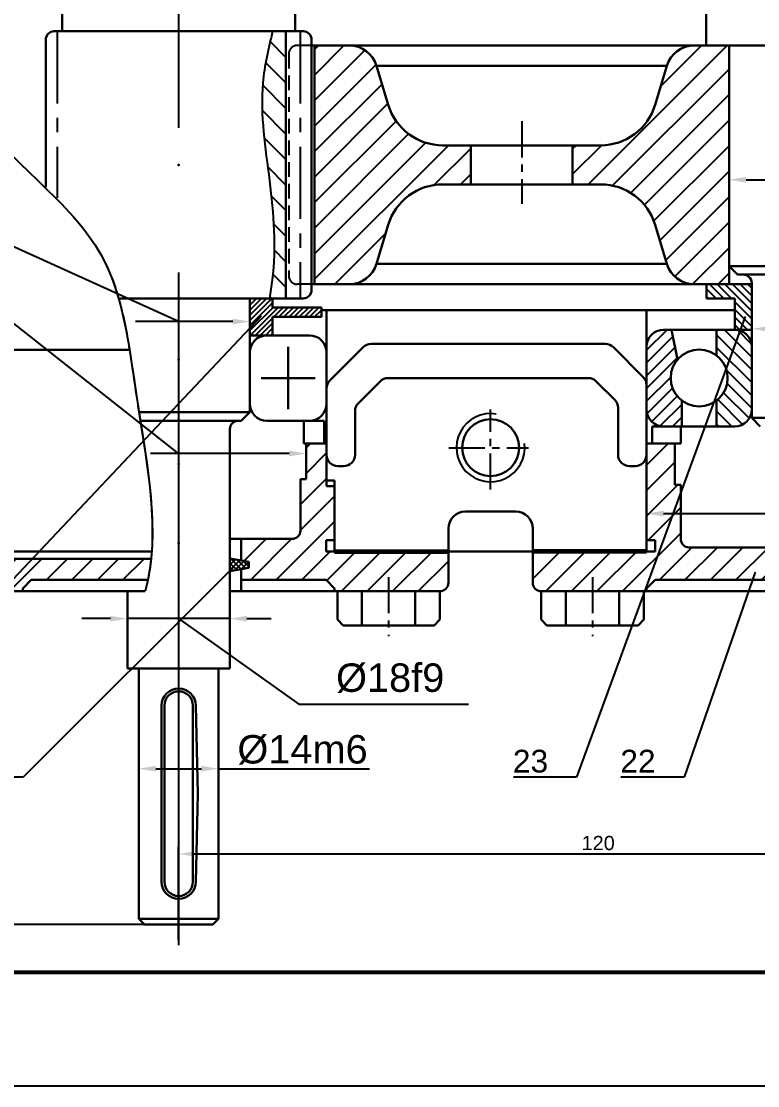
# Model space of a CAD drawing. Header units: millimetres. Extents: x 3025 to 5024, y 1381 to 2247.
# Drawn here: x 3979.2 to 4108.7, y 1406 to 1593.2 of the extents above; entities that cross this region are included whole.
import ezdxf
from ezdxf import colors
from ezdxf.entities.mleader import LeaderData, LeaderLine
from ezdxf.math import Vec2, Vec3

# ---------------------------------------------------------------- set-up
doc = ezdxf.new("R2010")
doc.units = ezdxf.units.MM
for name, pattern in [('CENTER', [10.16, 6.35, -1.27, 1.27, -1.27]), ('CENTERX2', [20.32, 12.7, -2.54, 2.54, -2.54]), ('HIDDEN', [1.905, 1.27, -0.635])]:
    doc.linetypes.add(name, pattern=pattern)
doc.layers.get('0').update_dxf_attribs({"lineweight": 30})
for name, color, linetype in [('中心线', 1, 'CENTER'), ('细线', 7, 'Continuous'), ('虚线', 7, 'HIDDEN')]:
    doc.layers.add(name, color=color, linetype=linetype)
doc.layers.add('特粗线', color=7, linetype='Continuous', lineweight=60)
doc.layers.add('粗线', color=7, linetype='Continuous', lineweight=53)
doc.styles.get("Standard").update_dxf_attribs({"font": 'arial.ttf'})
doc.dimstyles.new('ISO-25', dxfattribs={"dimtxt": 2.5, "dimasz": 2.5, "dimexe": 1.25, "dimexo": 0.625, "dimtad": 1, "dimtxsty": 'Standard', "dimcen": 2.5, "dimadec": 0, "dimazin": 0, "dimtfac": 1, "dimtmove": 0, "dimatfit": 3, "dimfxl": 1, "dimarcsym": 0})
doc.dimstyles.new('副本 ISO-25', dxfattribs={"dimtxt": 5, "dimasz": 3, "dimexe": 1.25, "dimexo": 0.625, "dimtad": 1, "dimdec": 0, "dimtxsty": 'Standard', "dimcen": 2.5, "dimadec": 0, "dimazin": 0, "dimtfac": 1, "dimtdec": 0, "dimtmove": 0, "dimatfit": 3, "dimfxl": 1, "dimarcsym": 0})

# ---------------------------------------------------------------- blocks, each defined once
blk = doc.blocks.new('*D34')
at = {"layer": 'Defpoints', "color": 0, "transparency": 16777216}
for p in [(4125.12, 1458.64), (4125.12, 1446.76), (4006.87, 1431.04)]:
    blk.add_point(p, dxfattribs=at)
at = {"layer": '细线', "color": 0, "lineweight": -2, "transparency": 16777216}
for p, q in [((4125.12, 1458.01), (4125.12, 1445.51)), ((4006.87, 1431.67), (4006.87, 1448.01)), ((4009.37, 1446.76), (4122.62, 1446.76))]:
    blk.add_line(p, q, dxfattribs=at)
at = {"layer": '细线', "color": 0, "transparency": 16777216}
for points in [[(4009.37, 1447.17), (4009.37, 1446.34), (4006.87, 1446.76)], [(4122.62, 1447.17), (4122.62, 1446.34), (4125.12, 1446.76)]]:
    blk.add_solid(points, dxfattribs=at)
at = {"layer": '细线', "color": 0, "transparency": 16777216, "insert": (4080.62, 1448.66), "char_height": 2.5, "attachment_point": 5}
blk.add_mtext('120', dxfattribs=at)
blk = doc.blocks.new('*D37')
at = {"layer": 'Defpoints', "color": 0, "transparency": 16777216}
for p in [(4125.12, 1637.24), (3877.34, 1434.36), (4006.87, 1434.36)]:
    blk.add_point(p, dxfattribs=at)
at = {"layer": '细线', "color": 0, "lineweight": -2, "transparency": 16777216}
for p, q in [((4124.49, 1637.24), (3876.09, 1637.24)), ((3877.34, 1634.74), (3877.34, 1436.86)), ((4006.25, 1434.36), (3876.09, 1434.36))]:
    blk.add_line(p, q, dxfattribs=at)
at = {"layer": '细线', "color": 0, "transparency": 16777216}
for points in [[(3876.92, 1634.74), (3877.76, 1634.74), (3877.34, 1637.24)], [(3876.92, 1436.86), (3877.76, 1436.86), (3877.34, 1434.36)]]:
    blk.add_solid(points, dxfattribs=at)
at = {"layer": '细线', "color": 0, "transparency": 16777216, "insert": (3875.21, 1535.8), "char_height": 2.5, "attachment_point": 5, "rotation": 90}
blk.add_mtext('202,89', dxfattribs=at)
blk = doc.blocks.new('*D43')
at = {"layer": 'Defpoints', "color": 0, "transparency": 16777216}
for p in [(4103.62, 1585.9), (4146.62, 1585.9), (4146.62, 1565.34)]:
    blk.add_point(p, dxfattribs=at)
at = {"layer": '细线', "color": 0, "lineweight": -2, "transparency": 16777216}
for p, q in [((4103.62, 1585.28), (4103.62, 1564.09)), ((4146.62, 1585.28), (4146.62, 1564.09)), ((4106.62, 1565.34), (4143.62, 1565.34))]:
    blk.add_line(p, q, dxfattribs=at)
at = {"layer": '细线', "color": 0, "transparency": 16777216}
for points in [[(4106.62, 1565.84), (4106.62, 1564.84), (4103.62, 1565.34)], [(4143.62, 1565.84), (4143.62, 1564.84), (4146.62, 1565.34)]]:
    blk.add_solid(points, dxfattribs=at)
at = {"layer": '细线', "color": 0, "transparency": 16777216, "insert": (4125.12, 1570.18), "char_height": 5, "attachment_point": 5}
blk.add_mtext('%%c43{\\H0.7x;\\SH7/n6;}', dxfattribs=at)
blk = doc.blocks.new('*D45')
at = {"layer": 'Defpoints', "color": 0, "transparency": 16777216}
for p in [(4013.87, 1461.75), (3999.87, 1435.36), (4013.87, 1435.36)]:
    blk.add_point(p, dxfattribs=at)
at = {"layer": '细线', "color": 0, "lineweight": -2, "transparency": 16777216}
for p, q in [((3999.87, 1435.98), (3999.87, 1463)), ((4013.87, 1435.98), (4013.87, 1463)), ((4002.87, 1461.75), (4010.87, 1461.75)), ((4013.87, 1461.75), (4040.42, 1461.75))]:
    blk.add_line(p, q, dxfattribs=at)
at = {"layer": '细线', "color": 0, "transparency": 16777216}
for points in [[(4002.87, 1462.25), (4002.87, 1461.25), (3999.87, 1461.75)], [(4010.87, 1462.25), (4010.87, 1461.25), (4013.87, 1461.75)]]:
    blk.add_solid(points, dxfattribs=at)
at = {"layer": '细线', "color": 0, "transparency": 16777216, "insert": (4028.65, 1465.07), "char_height": 5, "attachment_point": 5}
blk.add_mtext('%%c14m6', dxfattribs=at)
blk = doc.blocks.new('*D47')
at = {"layer": 'Defpoints', "color": 0, "transparency": 16777216}
for p in [(4107.62, 1539.11), (4107.62, 1538.96), (4142.62, 1538.96)]:
    blk.add_point(p, dxfattribs=at)
at = {"layer": '细线', "color": 0, "lineweight": -2, "transparency": 16777216}
for p, q in [((4107.62, 1539.59), (4107.62, 1540.36)), ((4139.62, 1539.11), (4110.62, 1539.11)), ((4142.62, 1539.59), (4142.62, 1540.36))]:
    blk.add_line(p, q, dxfattribs=at)
at = {"layer": '细线', "color": 0, "transparency": 16777216}
for points in [[(4110.62, 1539.61), (4110.62, 1538.61), (4107.62, 1539.11)], [(4139.62, 1539.61), (4139.62, 1538.61), (4142.62, 1539.11)]]:
    blk.add_solid(points, dxfattribs=at)
at = {"layer": '细线', "color": 0, "transparency": 16777216, "insert": (4125.12, 1543.95), "char_height": 5, "attachment_point": 5}
blk.add_mtext('%%c35{\\H0.7x;\\SH7/k6;}', dxfattribs=at)
blk = doc.blocks.new('_None')

msp = doc.modelspace()

# ---------------------------------------------------------------- hatches: boundary and pattern name
at = {"layer": '细线'}
h = msp.add_hatch(dxfattribs=at)
h.set_pattern_fill('ANSI31', color=256)
h.set_pattern_definition([(45, (3650.9947, 1310.5194), (-2.245064, 2.245064), [])])
h.paths.add_polyline_path([(4006.871, 1725.963), (3980.959, 1725.963), (3979.459, 1727.463), (3979.459, 1727.963), (3960.959, 1727.963, 0.4142136), (3959.459, 1726.463), (3959.459, 1720.963), (3979.459, 1720.963), (3980.959, 1720.963), (3980.959, 1718.963), (3979.459, 1718.963), (3979.459, 1709.463), (3980.871, 1709.463), (3980.871, 1701.963), (3984.459, 1701.963), (3984.459, 1708.263), (3985.459, 1708.263), (3985.459, 1717.263, -0.4142136), (3986.959, 1718.763), (4006.871, 1718.763)])
h.paths.add_polyline_path([(4054.283, 1726.463, 0.4142136), (4052.783, 1727.963), (4034.283, 1727.963), (4034.283, 1727.463), (4032.783, 1725.963), (4016.871, 1725.963), (4006.871, 1725.963), (4006.871, 1718.763), (4026.783, 1718.763, -0.4142136), (4028.283, 1717.263), (4028.283, 1708.263), (4029.283, 1708.263), (4029.283, 1701.963), (4032.871, 1701.963), (4032.871, 1709.463), (4034.283, 1709.463), (4034.283, 1718.963), (4032.783, 1718.963), (4032.783, 1720.963), (4034.283, 1720.963), (4054.283, 1720.963)])
h.paths.add_polyline_path([(4125.117, 1725.963), (4090.62, 1725.963), (4089.12, 1727.463), (4089.12, 1727.963), (4070.62, 1727.963, 0.4142136), (4069.12, 1726.463), (4069.12, 1720.963), (4089.12, 1720.963), (4090.62, 1720.963), (4090.62, 1718.963), (4089.12, 1718.963), (4089.12, 1701.963), (4094.12, 1701.963), (4094.12, 1709.263), (4095.12, 1709.263), (4095.12, 1718.763, -0.4142136), (4096.62, 1720.263), (4125.117, 1720.263)])
h.paths.add_polyline_path([(4181.114, 1726.463, 0.4142136), (4179.614, 1727.963), (4161.114, 1727.963), (4161.114, 1727.463), (4159.614, 1725.963), (4125.117, 1725.963), (4125.117, 1720.263), (4153.614, 1720.263, -0.4142136), (4155.114, 1718.763), (4155.114, 1709.263), (4156.114, 1709.263), (4156.114, 1701.963), (4161.114, 1701.963), (4161.114, 1718.963), (4159.614, 1718.963), (4159.614, 1720.963), (4161.114, 1720.963), (4181.114, 1720.963)])
h.paths.add_polyline_path([(4254.117, 1722.67), (4252.788, 1722.906), (4252.788, 1723.948), (4254.117, 1724.184), (4254.117, 1725.963), (4233.055, 1725.963), (4231.555, 1727.463), (4231.555, 1727.963), (4213.055, 1727.963, 0.4142136), (4211.555, 1726.463), (4211.555, 1720.963), (4231.555, 1720.963), (4233.055, 1720.963), (4233.055, 1718.963), (4231.555, 1718.963), (4231.555, 1711.463), (4232.617, 1711.463), (4232.617, 1702.963), (4236.555, 1702.963), (4236.555, 1710.263), (4237.555, 1710.263), (4237.555, 1717.263, -0.4142136), (4239.055, 1718.763), (4254.117, 1718.763)])
h.paths.add_polyline_path([(4338.678, 1726.463, 0.4142136), (4337.178, 1727.963), (4318.678, 1727.963), (4318.678, 1727.463), (4317.178, 1725.963), (4296.117, 1725.963), (4296.117, 1724.184), (4297.446, 1723.948), (4297.446, 1722.906), (4296.117, 1722.67), (4296.117, 1718.763), (4311.178, 1718.763, -0.4142136), (4312.678, 1717.263), (4312.678, 1710.263), (4313.678, 1710.263), (4313.678, 1702.963), (4317.617, 1702.963), (4317.617, 1711.463), (4318.678, 1711.463), (4318.678, 1720.963), (4338.678, 1720.963)])
edge = h.paths.add_edge_path()
edge.add_spline(control_points=[(4001.458, 1494.963), (4001.546, 1495.395), (4001.627, 1495.829), (4001.699, 1496.266)], knot_values=[279.2451643, 279.2451643, 279.2451643, 279.2451643, 280.6637624, 280.6637624, 280.6637624, 280.6637624], degree=3, periodic=0)
edge.add_spline(control_points=[(4001.699, 1496.266), (4001.83, 1497.058), (4001.935, 1497.859), (4002.017, 1498.666)], knot_values=[276.6730715, 276.6730715, 276.6730715, 276.6730715, 279.2451643, 279.2451643, 279.2451643, 279.2451643], degree=3, periodic=0)
edge.add_line((4002.017, 1498.666), (3959.459, 1498.666))
edge.add_line((3959.459, 1498.666), (3959.459, 1494.463))
edge.add_arc((3960.959, 1494.463), 1.5, 180, 270)
edge.add_line((3960.959, 1492.963), (3979.459, 1492.963))
edge.add_line((3979.459, 1492.963), (3979.459, 1493.463))
edge.add_line((3979.459, 1493.463), (3980.959, 1494.963))
edge.add_line((3980.959, 1494.963), (3996.871, 1494.963))
edge.add_line((3996.871, 1494.963), (4001.458, 1494.963))
h.paths.add_polyline_path([(4054.283, 1499.963), (4034.283, 1499.963), (4032.783, 1499.963), (4032.783, 1501.963), (4034.283, 1501.963), (4034.283, 1511.463), (4032.871, 1511.463), (4032.871, 1518.963), (4029.283, 1518.963), (4029.283, 1512.663), (4028.283, 1512.663), (4028.283, 1503.663, -0.4142136), (4026.783, 1502.163), (4017.871, 1502.163), (4017.871, 1498.384), (4019.2, 1498.148), (4019.2, 1497.106), (4017.871, 1496.87), (4017.871, 1494.963), (4032.783, 1494.963), (4034.283, 1493.463), (4034.283, 1492.963), (4052.783, 1492.963, 0.4142136), (4054.283, 1494.463)])
h.paths.add_polyline_path([(4125.117, 1500.663), (4096.62, 1500.663, -0.4142136), (4095.12, 1502.163), (4095.12, 1511.663), (4094.12, 1511.663), (4094.12, 1518.963), (4089.12, 1518.963), (4089.12, 1501.963), (4090.62, 1501.963), (4090.62, 1499.963), (4089.12, 1499.963), (4069.12, 1499.963), (4069.12, 1494.463, 0.4142136), (4070.62, 1492.963), (4089.12, 1492.963), (4089.12, 1493.463), (4090.62, 1494.963), (4125.117, 1494.963)])
h.paths.add_polyline_path([(4181.114, 1499.963), (4161.114, 1499.963), (4159.614, 1499.963), (4159.614, 1501.963), (4161.114, 1501.963), (4161.114, 1518.963), (4156.114, 1518.963), (4156.114, 1511.663), (4155.114, 1511.663), (4155.114, 1502.163, -0.4142136), (4153.614, 1500.663), (4125.117, 1500.663), (4125.117, 1494.963), (4159.614, 1494.963), (4161.114, 1493.463), (4161.114, 1492.963), (4179.614, 1492.963, 0.4142136), (4181.114, 1494.463)])
h.paths.add_polyline_path([(4275.117, 1502.163), (4239.055, 1502.163, -0.4142136), (4237.555, 1503.663), (4237.555, 1510.663), (4236.555, 1510.663), (4236.555, 1517.963), (4232.617, 1517.963), (4232.617, 1509.463), (4231.555, 1509.463), (4231.555, 1501.963), (4233.055, 1501.963), (4233.055, 1499.963), (4231.555, 1499.963), (4211.555, 1499.963), (4211.555, 1494.463, 0.4142136), (4213.055, 1492.963), (4231.555, 1492.963), (4231.555, 1493.463), (4233.055, 1494.963), (4275.117, 1494.963)])
h.paths.add_polyline_path([(4338.678, 1499.963), (4318.678, 1499.963), (4317.178, 1499.963), (4317.178, 1501.963), (4318.678, 1501.963), (4318.678, 1509.463), (4317.617, 1509.463), (4317.617, 1517.963), (4313.678, 1517.963), (4313.678, 1510.663), (4312.678, 1510.663), (4312.678, 1503.663, -0.4142136), (4311.178, 1502.163), (4275.117, 1502.163), (4275.117, 1494.963), (4317.178, 1494.963), (4318.678, 1493.463), (4318.678, 1492.963), (4337.178, 1492.963, 0.4142136), (4338.678, 1494.463)])
h = msp.add_hatch(dxfattribs=at)
h.set_pattern_fill('ANSI31', color=256, scale=0.5)
h.set_pattern_definition([(45, (3650.9947, 1310.5194), (-1.122532, 1.122532), [])])
h.paths.add_polyline_path([(3985.372, 1697.963), (3983.871, 1697.963, 0.4142136), (3980.871, 1694.963), (3980.871, 1690.463), (3983.621, 1690.463, -0.2483166), (3985.372, 1693.77)])
h.paths.add_polyline_path([(3983.621, 1690.463), (3980.871, 1690.463), (3980.871, 1685.963, 0.4049009), (3983.775, 1682.964), (3984.721, 1687.708, -0.1922552)])
h.paths.add_polyline_path([(4095.3, 1698.963), (4092.12, 1698.963, 0.4142136), (4089.12, 1695.963), (4089.12, 1690.463), (4093.368, 1690.463, -0.2315614), (4095.3, 1694.411)])
h.paths.add_polyline_path([(4094.571, 1687.21, -0.1789732), (4093.368, 1690.463), (4089.12, 1690.463), (4089.12, 1684.963, 0.4142136), (4092.12, 1681.963), (4093.493, 1681.963)])
h.paths.add_polyline_path([(4093.493, 1538.963), (4092.12, 1538.963, 0.4142136), (4089.12, 1535.963), (4089.12, 1530.463), (4093.368, 1530.463, -0.1789732), (4094.571, 1533.716)])
h.paths.add_polyline_path([(4095.3, 1526.515, -0.2315614), (4093.368, 1530.463), (4089.12, 1530.463), (4089.12, 1524.963, 0.4142136), (4092.12, 1521.963), (4095.3, 1521.963)])
h.paths.add_polyline_path([(4238.786, 1695.081), (4238.786, 1699.963), (4235.617, 1699.963, 0.4142136), (4232.617, 1696.963), (4232.617, 1690.463), (4236.617, 1690.463, -0.2232033)])
h.paths.add_polyline_path([(4236.617, 1690.463), (4232.617, 1690.463), (4232.617, 1683.963, 0.4142136), (4235.617, 1680.963), (4236.567, 1680.963), (4238.624, 1685.984, -0.2138333)])
h.paths.add_polyline_path([(4236.567, 1539.963), (4235.617, 1539.963, 0.4142136), (4232.617, 1536.963), (4232.617, 1530.463), (4236.617, 1530.463, -0.2138333), (4238.624, 1534.941)])
h.paths.add_polyline_path([(4238.786, 1525.844, -0.2232033), (4236.617, 1530.463), (4232.617, 1530.463), (4232.617, 1523.963, 0.4142136), (4235.617, 1520.963), (4238.786, 1520.963)])
h = msp.add_hatch(dxfattribs=at)
h.set_pattern_fill('ANSI31', color=256, scale=0.5, angle=90)
h.set_pattern_definition([(135, (3650.9947, 1310.5194), (-1.122532, -1.122532), [])])
h.paths.add_polyline_path([(4104.617, 1698.963), (4101.436, 1698.963), (4101.436, 1694.411, -0.2315614), (4103.368, 1690.463), (4107.617, 1690.463), (4107.617, 1695.963, 0.4142136)])
h.paths.add_polyline_path([(4107.617, 1690.463), (4103.368, 1690.463, -0.2315614), (4101.436, 1686.515), (4101.436, 1681.963), (4104.617, 1681.963, 0.4142136), (4107.617, 1684.963)])
h.paths.add_polyline_path([(4107.617, 1535.963, 0.4142136), (4104.617, 1538.963), (4101.436, 1538.963), (4101.436, 1534.411, -0.2315614), (4103.368, 1530.463), (4107.617, 1530.463)])
h.paths.add_polyline_path([(4107.617, 1530.463), (4103.368, 1530.463, -0.2315614), (4101.436, 1526.515), (4101.436, 1521.963), (4104.617, 1521.963, 0.4142136), (4107.617, 1524.963)])
h.paths.add_polyline_path([(3991.371, 1697.963), (3989.87, 1697.963), (3989.87, 1693.77, -0.2483166), (3991.621, 1690.463), (3994.371, 1690.463), (3994.371, 1694.963, 0.4142136)])
h.paths.add_polyline_path([(3994.371, 1690.463), (3991.621, 1690.463, -0.2483166), (3989.87, 1687.155), (3989.87, 1682.963), (3991.371, 1682.963, 0.4142136), (3994.371, 1685.963)])
h.paths.add_polyline_path([(4252.617, 1696.963, 0.4142136), (4249.617, 1699.963), (4246.447, 1699.963), (4246.447, 1695.081, -0.2232033), (4248.617, 1690.463), (4252.617, 1690.463)])
h.paths.add_polyline_path([(4252.617, 1690.463), (4248.617, 1690.463, -0.2232033), (4246.447, 1685.844), (4246.447, 1680.963), (4249.617, 1680.963, 0.4142136), (4252.617, 1683.963)])
h.paths.add_polyline_path([(4252.617, 1530.463), (4248.617, 1530.463, -0.2232033), (4246.447, 1525.844), (4246.447, 1520.963), (4249.617, 1520.963, 0.4142136), (4252.617, 1523.963)])
h.paths.add_polyline_path([(4252.617, 1536.963, 0.4142136), (4249.617, 1539.963), (4248.617, 1539.963), (4246.447, 1539.963), (4246.447, 1535.081, -0.2232033), (4248.617, 1530.463), (4252.617, 1530.463)])
h = msp.add_hatch(dxfattribs=at)
h.set_pattern_fill('ANSI31', color=256, scale=0.3, angle=90)
h.set_pattern_definition([(135, (3650.9947, 1310.5194), (-0.6735192, -0.6735192), [])])
h.paths.add_polyline_path([(4104.666, 1676.463), (4099.666, 1676.463), (4099.666, 1673.963), (4103.617, 1673.963), (4107.617, 1673.963), (4107.617, 1681.963), (4104.666, 1681.963)])
h.paths.add_polyline_path([(4142.617, 1673.963), (4146.617, 1673.963), (4150.567, 1673.963), (4150.567, 1676.463), (4145.567, 1676.463), (4145.567, 1681.963), (4142.617, 1681.963)])
h.paths.add_polyline_path([(4104.666, 1544.463), (4104.666, 1538.963), (4107.617, 1538.963), (4107.617, 1546.963), (4103.617, 1546.963), (4099.666, 1546.963), (4099.666, 1544.463)])
h.paths.add_polyline_path([(4145.567, 1544.463), (4150.567, 1544.463), (4150.567, 1546.963), (4146.617, 1546.963), (4142.617, 1546.963), (4142.617, 1538.963), (4145.567, 1538.963)])
h = msp.add_hatch(dxfattribs=at)
h.set_pattern_fill('ANSI31', color=256, angle=90)
h.set_pattern_definition([(135, (3650.9947, 1310.5194), (-2.245064, -2.245064), [])])
edge = h.paths.add_edge_path()
edge.add_spline(control_points=[(4023.371, 1591.463), (4022.662, 1588.436), (4020.634, 1579.785), (4023.098, 1565.114), (4024.134, 1552.393), (4023.016, 1545.552), (4022.838, 1544.463)], knot_values=[0, 0, 0, 0, 9.2597798, 26.4671714, 43.9329835, 47.2401756, 47.2401756, 47.2401756, 47.2401756], degree=3, periodic=0)
edge.add_line((4022.838, 1544.463), (4023.371, 1544.463))
edge.add_line((4023.371, 1544.463), (4025.735, 1544.463))
edge.add_line((4025.735, 1544.463), (4025.735, 1591.463))
edge.add_line((4025.735, 1591.463), (4023.371, 1591.463))
h = msp.add_hatch(dxfattribs=at)
h.set_pattern_fill('ANSI31', color=256)
h.set_pattern_definition([(45, (4125.1166, 1534.4628), (-2.24506, 2.24506), [])])
h.paths.add_polyline_path([(4058.223, 1571.392), (4053.295, 1571.392, -0.3313756), (4043.715, 1578.525), (4041.658, 1585.397, 0.3313756), (4036.868, 1588.963), (4030.735, 1588.963), (4030.735, 1546.963), (4036.868, 1546.963, 0.3313756), (4041.658, 1550.529), (4043.715, 1557.401, -0.3313756), (4053.295, 1564.533), (4058.223, 1564.533)])
h.paths.add_polyline_path([(4103.617, 1588.963), (4097.483, 1588.963, 0.3313756), (4092.693, 1585.397), (4090.636, 1578.525, -0.3313756), (4081.056, 1571.392), (4076.129, 1571.392), (4076.129, 1564.533), (4081.056, 1564.533, -0.3313756), (4090.636, 1557.401), (4092.693, 1550.529, 0.3313756), (4097.483, 1546.963), (4103.617, 1546.963)])
h.paths.add_polyline_path([(4174.104, 1571.392), (4169.177, 1571.392, -0.3313756), (4159.597, 1578.525), (4157.54, 1585.397, 0.3313756), (4152.75, 1588.963), (4146.617, 1588.963), (4146.617, 1546.963), (4152.75, 1546.963, 0.3313756), (4157.54, 1550.529), (4159.597, 1557.401, -0.3313756), (4169.177, 1564.533), (4174.104, 1564.533)])
h.paths.add_polyline_path([(4219.498, 1588.963), (4213.365, 1588.963, 0.3313756), (4208.575, 1585.397), (4206.518, 1578.525, -0.3313756), (4196.938, 1571.392), (4192.01, 1571.392), (4192.01, 1564.533), (4196.938, 1564.533, -0.3313756), (4206.518, 1557.401), (4208.575, 1550.529, 0.3313756), (4213.365, 1546.963), (4219.498, 1546.963)])
h = msp.add_hatch(dxfattribs=at)
h.set_pattern_fill('ANSI31', color=256, scale=0.2)
h.set_pattern_definition([(45, (3650.9947, 1310.5194), (-0.4490128, 0.4490128), [])])
h.paths.add_polyline_path([(4023.371, 1541.215), (4031.952, 1541.215), (4031.952, 1542.889), (4023.371, 1542.889), (4023.371, 1544.463), (4019.371, 1544.463), (4019.371, 1537.963), (4023.371, 1537.963)])
h = msp.add_hatch(dxfattribs=at)
h.set_pattern_fill('ANSI37', color=256, scale=0.2)
h.set_pattern_definition([(45, (3650.9947, 1310.5194), (-0.4490128, 0.4490128), []), (135, (3650.9947, 1310.5194), (-0.4490128, -0.4490128), [])])
h.paths.add_polyline_path([(4015.871, 1498.74), (4015.871, 1496.514), (4019.2, 1497.106), (4019.2, 1498.148)])

# ---------------------------------------------------------------- linework, layer by layer
at = {"color": 7, "linetype": 'Continuous'}
for p, q in [((3986.371, 1601.463), (3986.371, 1591.463)), ((4027.371, 1601.463), (4027.371, 1591.463)), ((4099.617, 1600.963), (4099.617, 1588.963)), ((3986.371, 1591.463), (4027.371, 1591.463)), ((3990.371, 1591.463), (4023.371, 1591.463)), ((4103.617, 1588.963), (4146.617, 1588.963)), ((4103.617, 1588.963), (4103.617, 1546.963)), ((3996.317, 1544.463), (4023.371, 1544.463)), ((3998.703, 1544.463), (4019.371, 1544.463)), ((4107.617, 1524.963), (4107.617, 1535.963)), ((4019.371, 1534.963), (4019.371, 1525.963)), ((4000.125, 1522.963), (4017.371, 1522.963)), ((4022.371, 1522.963), (4029.871, 1522.963)), ((4109.117, 1521.963), (4107.617, 1523.463))]:
    msp.add_line(p, q, dxfattribs=at)
for p, q in [((3990.371, 1591.463), (3985.007, 1591.463)), ((4023.371, 1591.463), (4028.735, 1591.463)), ((4025.735, 1591.463), (4025.735, 1544.463)), ((3983.507, 1589.963), (3983.507, 1564.048)), ((4030.235, 1589.963), (4030.235, 1545.963)), ((4105.117, 1588.963), (4030.235, 1588.963)), ((4030.735, 1588.963), (4030.735, 1546.963)), ((4041.658, 1585.397), (4043.715, 1578.525)), ((4041.658, 1585.397), (4092.693, 1585.397)), ((4092.693, 1585.397), (4090.636, 1578.525)), ((4067.176, 1571.392), (4053.295, 1571.392)), ((4058.223, 1571.392), (4058.223, 1564.533)), ((4067.176, 1571.392), (4081.056, 1571.392)), ((4076.129, 1571.392), (4076.129, 1564.533)), ((4067.176, 1564.533), (4053.295, 1564.533)), ((4067.176, 1564.533), (4081.056, 1564.533)), ((4041.658, 1550.529), (4043.715, 1557.401)), ((4092.693, 1550.529), (4090.636, 1557.401)), ((4041.658, 1550.529), (4092.693, 1550.529)), ((4105.117, 1548.663), (4103.617, 1550.163)), ((4103.617, 1550.163), (4146.617, 1550.163)), ((4106.117, 1548.663), (4105.117, 1548.663)), ((4106.117, 1548.663), (4144.117, 1548.663)), ((4103.617, 1546.963), (4030.235, 1546.963)), ((4099.666, 1544.463), (4099.666, 1546.963)), ((4103.617, 1546.963), (4107.617, 1546.963)), ((4107.617, 1535.963), (4107.617, 1547.163)), ((4019.371, 1524.463), (4019.371, 1544.463)), ((4023.371, 1544.463), (4028.735, 1544.463)), ((4023.371, 1542.889), (4023.371, 1544.463)), ((4023.371, 1542.889), (4031.952, 1542.889)), ((4031.952, 1542.889), (4031.952, 1541.215)), ((4104.666, 1544.463), (4099.666, 1544.463)), ((4104.666, 1538.963), (4104.666, 1544.463)), ((4023.371, 1537.963), (4023.371, 1541.215)), ((4031.952, 1541.215), (4023.371, 1541.215)), ((4031.952, 1542.407), (4104.666, 1542.407)), ((4032.871, 1534.963), (4032.871, 1542.407)), ((4089.12, 1535.963), (4089.12, 1542.407)), ((4023.371, 1537.963), (4019.371, 1537.963)), ((4029.871, 1537.963), (4022.371, 1537.963)), ((4104.617, 1538.963), (4092.12, 1538.963)), ((4093.493, 1538.963), (4094.571, 1533.716)), ((4101.436, 1538.963), (4101.436, 1534.411)), ((4104.666, 1538.963), (4107.617, 1538.963)), ((3950.124, 1535.434), (3998.232, 1535.434)), ((4026.121, 1524.963), (4026.121, 1535.963)), ((4039.285, 1535.877), (4033.457, 1530.049)), ((4040.699, 1536.463), (4059.237, 1536.463)), ((4081.877, 1536.463), (4059.237, 1536.463)), ((4083.291, 1535.877), (4088.534, 1530.634)), ((4089.12, 1535.963), (4089.12, 1524.963)), ((4032.871, 1534.963), (4032.871, 1525.963)), ((4021.371, 1530.463), (4030.871, 1530.463)), ((4042.285, 1529.877), (4038.457, 1526.049)), ((4043.699, 1530.463), (4059.237, 1530.463)), ((4078.877, 1530.463), (4059.237, 1530.463)), ((4080.291, 1529.877), (4083.534, 1526.634)), ((4032.871, 1522.963), (4032.871, 1525.963)), ((4095.3, 1526.515), (4095.3, 1521.963)), ((4101.436, 1526.515), (4101.436, 1521.963)), ((3999.887, 1524.463), (4019.371, 1524.463)), ((4019.371, 1524.463), (4017.871, 1522.963)), ((4037.871, 1516.963), (4037.871, 1524.634)), ((4084.12, 1516.963), (4084.12, 1525.22)), ((4089.12, 1521.963), (4089.12, 1524.963)), ((4107.617, 1523.463), (4107.617, 1524.963)), ((4017.871, 1522.963), (4017.371, 1522.963)), ((4028.871, 1522.963), (4028.871, 1518.963)), ((4032.459, 1522.963), (4028.871, 1522.963)), ((4032.459, 1518.963), (4032.459, 1522.963)), ((4032.871, 1522.963), (4032.871, 1511.463)), ((4107.617, 1523.463), (4142.617, 1523.463)), ((4015.871, 1479.356), (4015.871, 1521.463)), ((4089.12, 1521.963), (4089.12, 1499.963)), ((4090.12, 1518.963), (4090.12, 1521.963)), ((4090.12, 1521.963), (4092.12, 1521.963)), ((4104.617, 1521.963), (4092.12, 1521.963)), ((4095.12, 1518.963), (4095.12, 1521.963)), ((4032.871, 1518.963), (4028.871, 1518.963)), ((4029.283, 1518.963), (4029.283, 1512.663)), ((4089.12, 1518.963), (4095.12, 1518.963)), ((4094.12, 1511.663), (4094.12, 1518.963)), ((4034.871, 1514.963), (4035.871, 1514.963)), ((4087.12, 1514.963), (4086.12, 1514.963)), ((4028.283, 1512.663), (4028.283, 1503.663)), ((4029.283, 1512.663), (4028.283, 1512.663)), ((4034.283, 1512.463), (4032.871, 1512.463)), ((4032.871, 1511.463), (4034.283, 1511.463)), ((4034.283, 1511.463), (4034.283, 1512.463)), ((4034.283, 1511.463), (4034.283, 1499.963)), ((4094.12, 1511.663), (4095.12, 1511.663)), ((4095.12, 1511.663), (4095.12, 1502.163)), ((4089.12, 1510.463), (4089.12, 1499.963)), ((4057.283, 1506.963), (4066.12, 1506.963)), ((4054.283, 1499.963), (4054.283, 1503.963)), ((4069.12, 1503.963), (4069.12, 1499.963)), ((4026.783, 1502.163), (4015.871, 1502.163)), ((4017.871, 1502.163), (4017.871, 1498.384)), ((4032.783, 1501.963), (4034.283, 1501.963)), ((4032.783, 1501.963), (4032.783, 1499.963)), ((4034.283, 1501.963), (4034.283, 1499.963)), ((4089.12, 1501.963), (4090.62, 1501.963)), ((4089.12, 1501.963), (4089.12, 1499.963)), ((4090.62, 1501.963), (4090.62, 1499.963)), ((4002.128, 1499.963), (3959.459, 1499.963)), ((4034.283, 1499.963), (4032.783, 1499.963)), ((4054.283, 1499.963), (4054.283, 1494.463)), ((4054.283, 1499.963), (4069.12, 1499.963)), ((4069.12, 1499.963), (4069.12, 1494.463)), ((4090.62, 1499.963), (4089.12, 1499.963)), ((4096.62, 1500.663), (4125.117, 1500.663)), ((3959.459, 1498.666), (4002.017, 1498.666)), ((4015.871, 1498.74), (4019.2, 1498.148)), ((4019.2, 1498.148), (4019.2, 1497.106)), ((4015.871, 1496.514), (4019.2, 1497.106)), ((4017.871, 1496.87), (4017.871, 1492.963)), ((3980.959, 1494.963), (3979.459, 1493.463)), ((3980.959, 1494.963), (3996.871, 1494.963)), ((3996.871, 1494.963), (4001.458, 1494.963)), ((4032.783, 1494.963), (4017.871, 1494.963)), ((4032.783, 1494.963), (4034.283, 1493.463)), ((4090.62, 1494.963), (4089.12, 1493.463)), ((4090.62, 1494.963), (4125.117, 1494.963)), ((3960.959, 1492.963), (3979.459, 1492.963)), ((3979.459, 1492.963), (3979.459, 1493.463)), ((3979.459, 1492.963), (4000.982, 1492.963)), ((3997.871, 1479.356), (3997.871, 1492.963)), ((4052.783, 1492.963), (4015.871, 1492.963)), ((4034.283, 1492.963), (4034.283, 1493.463)), ((4034.783, 1492.963), (4034.783, 1487.966)), ((4039.1, 1492.963), (4039.1, 1486.966)), ((4048.467, 1492.963), (4048.467, 1486.966)), ((4052.783, 1492.963), (4052.783, 1487.966)), ((4070.62, 1492.963), (4125.117, 1492.963)), ((4070.62, 1492.963), (4070.62, 1487.966)), ((4074.936, 1492.963), (4074.936, 1486.966)), ((4084.303, 1492.963), (4084.303, 1486.966)), ((4088.62, 1492.963), (4088.62, 1487.966)), ((4089.12, 1492.963), (4089.12, 1493.463)), ((4035.783, 1486.966), (4034.783, 1487.966)), ((4035.783, 1486.966), (4043.783, 1486.966)), ((4051.783, 1486.966), (4043.783, 1486.966)), ((4051.783, 1486.966), (4052.783, 1487.966)), ((4071.62, 1486.966), (4070.62, 1487.966)), ((4071.62, 1486.966), (4079.62, 1486.966)), ((4087.62, 1486.966), (4079.62, 1486.966)), ((4087.62, 1486.966), (4088.62, 1487.966)), ((3997.871, 1479.356), (4015.871, 1479.356)), ((3999.871, 1435.355), (3999.871, 1479.356)), ((4013.871, 1435.355), (4013.871, 1479.356)), ((4003.871, 1472.856), (4003.871, 1457.356)), ((4004.371, 1472.856), (4004.371, 1457.356)), ((4009.371, 1472.856), (4009.371, 1457.356)), ((4009.871, 1472.856), (4010.243, 1457.356)), ((4003.871, 1441.856), (4003.871, 1457.356)), ((4004.371, 1441.856), (4004.371, 1457.356)), ((4009.371, 1441.856), (4009.371, 1457.356)), ((4009.871, 1441.856), (4010.243, 1457.356)), ((4000.871, 1434.355), (3999.871, 1435.355)), ((3999.871, 1435.355), (4004.871, 1435.355)), ((4006.871, 1434.355), (4000.871, 1434.355)), ((4004.871, 1435.355), (4013.871, 1435.355)), ((4006.871, 1434.355), (4012.871, 1434.355)), ((4012.871, 1434.355), (4013.871, 1435.355))]:
    msp.add_line(p, q)
for centre in [(4098.368, 1530.463), (4061.701, 1518.213)]:
    msp.add_circle(centre, 5)
for centre, radius, start, end in [((3985.007, 1589.963), 1.5, 90, 180), ((4028.735, 1589.963), 1.5, 0, 90), ((4036.868, 1583.963), 5, 16.66425, 90), ((4097.483, 1583.963), 5, 90, 163.33575), ((4053.295, 1581.392), 10, 196.66425, 270), ((4081.056, 1581.392), 10, 270, 343.33575), ((4053.295, 1554.533), 10, 90, 163.33575), ((4081.056, 1554.533), 10, 16.66425, 90), ((4036.868, 1551.963), 5, 270, 343.33575), ((4097.483, 1551.963), 5, 196.66425, 270), ((4106.117, 1547.163), 1.5, 0, 90), ((4028.735, 1545.963), 1.5, 270, 0), ((4022.371, 1534.963), 3, 90, 180), ((4029.871, 1534.963), 3, 0, 90), ((4092.12, 1535.963), 3, 90, 180), ((4104.617, 1535.963), 3, 0, 90), ((4040.699, 1534.463), 2, 90, 135), ((4081.877, 1534.463), 2, 45, 90), ((4034.871, 1528.634), 2, 135, 180), ((4043.699, 1528.463), 2, 90, 135), ((4078.877, 1528.463), 2, 45, 90), ((4087.12, 1529.22), 2, 0, 45), ((4029.871, 1525.963), 3, 270, 0), ((4039.871, 1524.634), 2, 135, 180), ((4082.12, 1525.22), 2, 0, 45), ((4092.12, 1524.963), 3, 180, 270), ((4104.617, 1524.963), 3, 270, 0), ((4017.371, 1521.463), 1.5, 90, 180), ((4034.871, 1516.963), 2, 180, 270), ((4035.871, 1516.963), 2, 270, 0), ((4086.12, 1516.963), 2, 180, 270), ((4087.12, 1516.963), 2, 270, 0), ((4057.283, 1503.963), 3, 90, 180), ((4066.12, 1503.963), 3, 0, 90), ((4026.783, 1503.663), 1.5, 270, 0), ((4096.62, 1502.163), 1.5, 180, 270), ((4052.783, 1494.463), 1.5, 270, 0), ((4070.62, 1494.463), 1.5, 180, 270), ((4006.871, 1472.856), 3, 0, 180), ((4006.871, 1472.856), 2.5, 0, 180), ((4006.871, 1441.856), 3, 180, 0), ((4006.871, 1441.856), 2.5, 180, 0)]:
    msp.add_arc(centre, radius, start, end)
msp.add_arc((4022.371, 1525.963), 3, 180, 270, dxfattribs=at)
for p in [(4006.871, 1567.963), (4006.871, 1533.713), (4006.871, 1515.334), (4006.871, 1501.463)]:
    msp.add_point(p, dxfattribs=at)
at = {"layer": '中心线', "linetype": 'CENTERX2', "ltscale": 10}
msp.add_line((4006.871, 1752.249), (4006.871, 1430.705), dxfattribs=at)
at = {"layer": '中心线', "color": 7, "linetype": 'CENTERX2'}
for p, q in [((3985.507, 1591.463), (3985.507, 1562.177)), ((4028.235, 1591.463), (4028.235, 1544.463))]:
    msp.add_line(p, q, dxfattribs=at)
at = {"layer": '中心线'}
for p, q in [((4067.176, 1575.616), (4067.176, 1561.133)), ((4061.701, 1510.865), (4061.701, 1524.915)), ((4054.372, 1518.213), (4068.382, 1518.213)), ((4043.783, 1495.465), (4043.783, 1485.043)), ((4079.62, 1495.465), (4079.62, 1485.043))]:
    msp.add_line(p, q, dxfattribs=at)
at = {"layer": '特粗线'}
for p, q in [((4034.283, 1499.963), (4054.283, 1499.963)), ((4089.12, 1499.963), (4069.12, 1499.963))]:
    msp.add_line(p, q, dxfattribs=at)
at = {"layer": '粗线'}
msp.add_line((3854.848, 1425.989), (5003.848, 1425.989), dxfattribs=at)
at = {"layer": '细线'}
for p, q in [((4006.871, 1540.4), (3976.207, 1554.328)), ((4006.871, 1517.187), (3976.207, 1541.385)), ((4016.371, 1540.4), (3999.287, 1540.4)), ((4019.371, 1540.662), (4019.371, 1539.15)), ((4026.283, 1517.187), (4001.902, 1517.187)), ((4032.871, 1517.557), (4032.871, 1515.937)), ((4089.12, 1518.338), (4089.12, 1505.374)), ((4092.12, 1506.624), (4158.114, 1506.624)), ((3997.871, 1479.981), (3997.871, 1489.39)), ((4015.871, 1479.981), (4015.871, 1489.39)), ((3994.871, 1488.14), (3989.871, 1488.14)), ((4015.871, 1488.14), (3997.871, 1488.14)), ((4006.871, 1488.14), (4027.985, 1473.121)), ((4018.871, 1488.14), (4023.121, 1488.14)), ((4027.985, 1473.121), (4057.807, 1473.121)), ((3834.848, 1405.989), (5023.848, 1405.989))]:
    msp.add_line(p, q, dxfattribs=at)
msp.add_arc((4061.701, 1518.213), 6, 80.5844, 7.19849, dxfattribs=at)
for points, knots in [([(3895.315, 1627.06), (3910.671, 1624.877), (3932.292, 1625.503), (3959.214, 1611.568), (3963.2, 1592.909), (3972.393, 1571.152), (3996.018, 1556.611), (3999.305, 1524.465), (4003.817, 1503.364), (4000.982, 1492.963)], [87.0533763, 87.0533763, 87.0533763, 87.0533763, 133.7356995, 151.4078603, 171.5120376, 187.4782471, 221.8267741, 248.0626928, 282.8734493, 282.8734493, 282.8734493, 282.8734493]), ([(3960.371, 1603.463), (3961.853, 1599.786), (3964.275, 1590.365), (3972.393, 1571.152), (3990.645, 1559.918), (3995.534, 1547.193), (3996.317, 1544.463)], [159.6432844, 159.6432844, 159.6432844, 159.6432844, 171.5120376, 187.4782471, 221.8267741, 230.6527266, 230.6527266, 230.6527266, 230.6527266]), ([(3998.232, 1535.434), (3998.667, 1532.748), (3999.166, 1529.08), (3999.74, 1525.395), (3999.887, 1524.463)], [239.990061, 239.990061, 239.990061, 239.990061, 248.0626928, 250.7937061, 250.7937061, 250.7937061, 250.7937061])]:
    msp.add_open_spline(points, degree=3, knots=knots, dxfattribs=at)
msp.add_spline([(4023.371, 1591.463), (4021.673, 1582.36), (4022.838, 1565.192), (4023.329, 1547.733), (4022.838, 1544.463)], degree=3, dxfattribs=at)
msp.add_spline([(4023.371, 1591.463), (4021.673, 1582.36), (4022.838, 1565.192), (4023.329, 1547.733), (4022.838, 1544.463)], degree=3, dxfattribs=at)
for points in [[(3996.317, 1544.463), (3997.145, 1541.574), (3997.73, 1538.541), (3998.232, 1535.434)], [(3999.887, 1524.463), (3999.966, 1523.963), (4000.046, 1523.463), (4000.125, 1522.963)], [(4000.125, 1522.963), (4001.375, 1515.102), (4002.642, 1507.261), (4002.128, 1499.963)], [(4002.128, 1499.963), (4002.098, 1499.529), (4002.061, 1499.096), (4002.017, 1498.666)], [(4002.017, 1498.666), (4001.89, 1497.413), (4001.707, 1496.178), (4001.458, 1494.963)], [(4001.458, 1494.963), (4001.32, 1494.29), (4001.162, 1493.623), (4000.982, 1492.963)]]:
    msp.add_open_spline(points, degree=3, dxfattribs=at)
for points in [[(4016.371, 1540.9), (4016.371, 1539.9), (4019.371, 1540.4)], [(4026.283, 1517.687), (4026.283, 1516.687), (4029.283, 1517.187)], [(4092.12, 1507.124), (4092.12, 1506.124), (4089.12, 1506.624)], [(3994.871, 1488.64), (3994.871, 1487.64), (3997.871, 1488.14)], [(4018.871, 1488.64), (4018.871, 1487.64), (4015.871, 1488.14)]]:
    msp.add_solid(points, dxfattribs=at)
at = {"layer": '虚线', "ltscale": 2}
for p, q in [((4030.235, 1588.963), (4027.735, 1588.963)), ((4026.235, 1587.463), (4026.235, 1548.463)), ((4030.235, 1546.963), (4027.735, 1546.963))]:
    msp.add_line(p, q, dxfattribs=at)
for centre, start, end in [((4027.735, 1587.463), 90, 180), ((4027.735, 1548.463), 180, 270)]:
    msp.add_arc(centre, 1.5, start, end, dxfattribs=at)

# ---------------------------------------------------------------- texts
at = {"layer": '细线', "insert": (4044.056, 1477.671), "char_height": 5, "attachment_point": 5}
msp.add_mtext('%%C18f9', dxfattribs=at)

# ---------------------------------------------------------------- dimensions: what is measured, and where the dimension line sits
at = {"layer": '细线'}
dim = msp.add_linear_dim(base=(3877.34, 1434.355), p1=(4125.117, 1637.242), p2=(4006.871, 1434.355), angle=90, dimstyle='ISO-25', dxfattribs=at)
dim.commit()
dim.dimension.update_dxf_attribs({"geometry": '*D37', "text_midpoint": (3877.34, 1535.799), "dimtype": 160})
for base, p1, p2, text, picture, middle in [((4146.617, 1565.338), (4103.617, 1585.905), (4146.617, 1585.905), '<>{\\H0.7x;\\SH7/n6;}', '*D43', (4125.117, 1565.338)), ((4107.617, 1539.105), (4142.617, 1538.963), (4107.617, 1538.963), '<>{\\H0.7x;\\SH7/k6;}', '*D47', (4125.117, 1539.105)), ((4013.871, 1461.752), (3999.871, 1435.355), (4013.871, 1435.355), '<>m6', '*D45', (4028.647, 1461.752))]:
    dim = msp.add_linear_dim(base=base, p1=p1, p2=p2, text=text, dimstyle='副本 ISO-25', override={"dimpost": '%%c<>'}, dxfattribs=at)
    dim.commit()
    dim.dimension.update_dxf_attribs({"geometry": picture, "text_midpoint": middle, "dimtype": 160})
dim = msp.add_linear_dim(base=(4125.117, 1446.756), p1=(4006.871, 1431.044), p2=(4125.117, 1458.636), text='120', dimstyle='ISO-25', dxfattribs=at)
dim.commit()
dim.dimension.update_dxf_attribs({"geometry": '*D34', "text_midpoint": (4080.625, 1446.756), "dimtype": 160})

# ---------------------------------------------------------------- leaders
ml = msp.add_multileader_mtext('Standard', dxfattribs=at)
ml.set_content('25', color=256)
ml.set_leader_properties()
ml.set_arrow_properties(name='NONE')
ml.build(insert=Vec2(0, 0))
ml.multileader.update_dxf_attribs({"text_left_attachment_type": 5, "text_right_attachment_type": 5, "dogleg_length": 3, "arrow_head_size": 3})
ctx = ml.context
ctx.base_point, ctx.arrow_head_size, ctx.plane_origin = Vec3(3932.09, 1460.262), 3, Vec3(4021.395, 1541.359)
ctx.left_attachment, ctx.right_attachment, ctx.text_align_type = 5, 5, 2
notes = []
notes.append((ctx, [(0, (1, 1, 0), (3944.918, 1460.262), (-1, 0), 3, [(0, [(4021.395, 1541.359)], 0, [])])]))
ctx.mtext.insert, ctx.mtext.alignment, ctx.mtext.flow_direction = Vec3(3939.918, 1465.078), 3, 5
ml = msp.add_multileader_mtext('Standard', dxfattribs=at)
ml.set_content('23', color=256)
ml.set_leader_properties()
ml.set_arrow_properties(name='NONE')
ml.build(insert=Vec2(0, 0))
ml.multileader.update_dxf_attribs({"text_left_attachment_type": 5, "text_right_attachment_type": 5, "dogleg_length": 3, "arrow_head_size": 3})
ctx = ml.context
ctx.base_point, ctx.arrow_head_size, ctx.plane_origin = Vec3(4064.032, 1460.262), 3, Vec3(4106.439, 1541.294)
ctx.left_attachment, ctx.right_attachment, ctx.text_align_type = 5, 5, 2
notes.append((ctx, [(0, (1, 1, 0), (4076.83, 1460.262), (-1, 0), 3, [(0, [(4106.439, 1541.294)], 0, [])])]))
ctx.mtext.insert, ctx.mtext.alignment, ctx.mtext.flow_direction = Vec3(4071.83, 1465.078), 3, 5
ml = msp.add_multileader_mtext('Standard', dxfattribs=at)
ml.set_content('24', color=256)
ml.set_leader_properties()
ml.set_arrow_properties(name='NONE')
ml.build(insert=Vec2(0, 0))
ml.multileader.update_dxf_attribs({"text_left_attachment_type": 5, "text_right_attachment_type": 5, "dogleg_length": 3, "arrow_head_size": 3})
ctx = ml.context
ctx.base_point, ctx.arrow_head_size, ctx.plane_origin = Vec3(3966.774, 1460.262), 3, Vec3(4016.621, 1497.33)
ctx.left_attachment, ctx.right_attachment, ctx.text_align_type = 5, 5, 2
notes.append((ctx, [(0, (1, 1, 0), (3979.556, 1460.262), (-1, 0), 3, [(0, [(4016.621, 1497.33)], 0, [])])]))
ctx.mtext.insert, ctx.mtext.alignment, ctx.mtext.flow_direction = Vec3(3974.556, 1465.078), 3, 5
ml = msp.add_multileader_mtext('Standard', dxfattribs=at)
ml.set_content('22', color=256)
ml.set_leader_properties()
ml.set_arrow_properties(name='NONE')
ml.build(insert=Vec2(0, 0))
ml.multileader.update_dxf_attribs({"text_left_attachment_type": 5, "text_right_attachment_type": 5, "dogleg_length": 3, "arrow_head_size": 3})
ctx = ml.context
ctx.base_point, ctx.arrow_head_size, ctx.plane_origin = Vec3(4082.961, 1460.262), 3, Vec3(4108.206, 1496.33)
ctx.left_attachment, ctx.right_attachment, ctx.text_align_type = 5, 5, 2
notes.append((ctx, [(1, (1, 1, 0), (4095.719, 1460.262), (-1, 0), 3, [(0, [(4108.206, 1496.33)], 0, [])])]))
ctx.mtext.insert, ctx.mtext.alignment, ctx.mtext.flow_direction = Vec3(4090.719, 1465.078), 3, 5
for ctx, leaders in notes:
    for number, flags, end, landing, length, lines in leaders:
        leader = LeaderData()
        leader.index, (leader.has_last_leader_line, leader.has_dogleg_vector, leader.attachment_direction) = number, flags
        leader.last_leader_point, leader.dogleg_vector, leader.dogleg_length = Vec3(end), Vec3(landing), length
        for number, points, colour, breaks in lines:
            line = LeaderLine()
            line.index, line.vertices, line.color, line.breaks = number, Vec3.list(points), colors.encode_raw_color(colour), breaks
            leader.lines.append(line)
        ctx.leaders.append(leader)

doc.saveas('drawing.dxf')
